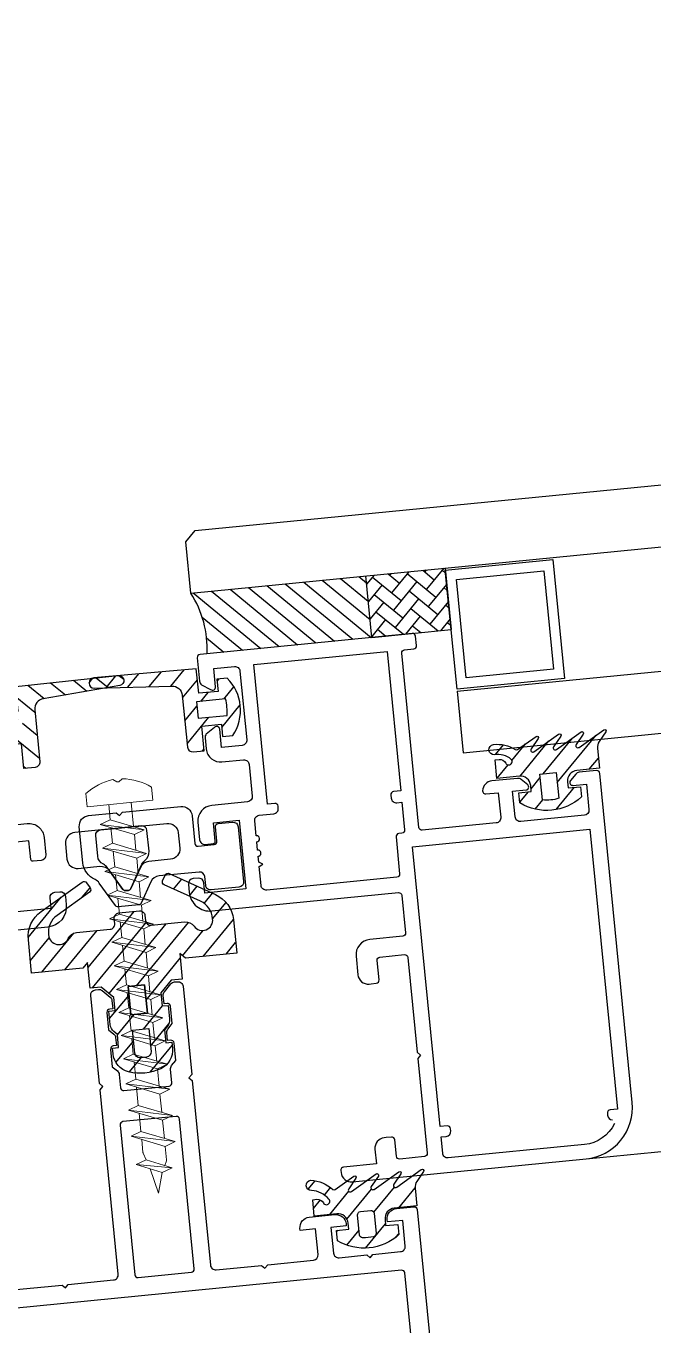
# Model space of a CAD drawing. Header units: millimetres. Extents: x 62878 to 70819, y -67946 to -61850.
# Drawn here: x 65221.09 to 65227.18, y -61883.76 to -61871.15 of the extents above; entities that cross this region are included whole.
import ezdxf

# ---------------------------------------------------------------- set-up
doc = ezdxf.new("R2010")
doc.units = ezdxf.units.MM
doc.layers.add('DOGRAMA', color=171, linetype='Continuous', lineweight=0)
pattern_1 = [(230.6231131783434, (65332.61672876962, -61880.00910906187), (0.1227120929007545, -0.1007139749782352), [])]

# ---------------------------------------------------------------- blocks, each defined once
blk = doc.blocks.new('a2we')
at = {"lineweight": 5, "ltscale": 0.5}
for p, q in [((-196.0144480926461, -415.2868589025547), (-196.5925912144022, -417.2488821181558)), ((-196.0144480926461, -415.2868589025547), (-195.4639709594615, -417.7110762494052)), ((-197.5747968978259, -417.6063757508618), (-196.5747276986959, -417.2423803302317)), ((-196.5747276986959, -417.2423803302317), (-194.1582851917165, -418.2620245979042)), ((-194.1582851917165, -418.2620245979042), (-197.5747968978259, -417.6063757508618)), ((-195.1583543907882, -418.6260200186506), (-197.5747968978259, -417.6063757508618)), ((-197.1143788935161, -419.7428166739272), (-197.1143788935161, -418.4283854465556)), ((-196.8896500078097, -417.895480952812), (-197.0961171580722, -418.3448917148726)), ((-194.1582851917165, -418.2620245979042), (-195.1583543907882, -418.6260200186506)), ((-198.1144480926461, -420.1068120946153), (-197.1143788935161, -419.7428166739268)), ((-197.1143788935161, -419.7428166739268), (-193.9153324771005, -421.0399975355008)), ((-197.1143788935161, -419.7428166739268), (-193.9153324771005, -421.0399975355008)), ((-195.1583543907882, -418.6260200186506), (-194.9264251741961, -419.2953524503964)), ((-194.9154016761394, -420.634479622855), (-194.9154016761394, -419.3608343693425)), ((-194.9154016761721, -421.4039929561312), (-198.1144480926461, -420.1068120946153)), ((-193.9153324771005, -421.0399975355008), (-198.1144480926461, -420.1068120946153)), ((-197.1143788935161, -422.2969096404012), (-197.1143788935162, -420.512330007273)), ((-193.9153324771005, -421.0399975355008), (-194.9154016761721, -421.4039929561312)), ((-198.1144480926461, -422.6609050610894), (-197.1143788935161, -422.2969096404012)), ((-197.1143788935161, -422.2969096404012), (-193.9153324771005, -423.594090501975)), ((-197.1143788935161, -422.2969096404012), (-193.9153324771005, -423.594090501975)), ((-194.9154016761721, -423.1885725893157), (-194.9154016761721, -421.4039929561312)), ((-194.9154016761721, -423.9580859226053), (-198.1144480926461, -422.6609050610894)), ((-193.9153324771005, -423.594090501975), (-198.1144480926461, -422.6609050610894)), ((-197.1143788935161, -424.8510026068752), (-197.1143788935162, -423.0664229737469)), ((-193.9153324771005, -423.594090501975), (-194.9154016761721, -423.9580859226053)), ((-198.1144480926461, -425.2149980275636), (-197.1143788935161, -424.8510026068752)), ((-197.1143788935161, -424.8510026068752), (-193.9153324771005, -426.1481834684492)), ((-197.1143788935161, -424.8510026068752), (-193.9153324771005, -426.1481834684492)), ((-194.9154016761721, -425.7426655557898), (-194.9154016761721, -423.9580859226053)), ((-194.9154016761721, -426.5121788890793), (-198.1144480926461, -425.2149980275636)), ((-193.9153324771005, -426.1481834684492), (-198.1144480926461, -425.2149980275636)), ((-197.1143788935161, -427.3050955733496), (-197.1143788935162, -425.6205159402211)), ((-198.1144480926461, -427.669090994038), (-197.1143788935161, -427.3050955733496)), ((-197.1143788935161, -427.3050955733496), (-193.9153324771005, -428.6022764349236)), ((-197.1143788935161, -427.3050955733496), (-193.9153324771005, -428.6022764349236)), ((-193.9153324771005, -426.1481834684492), (-194.9154016761721, -426.5121788890793)), ((-194.9154016761721, -428.1967585222638), (-194.9154016761721, -426.5121788890793)), ((-194.9154016761721, -428.9662718555534), (-198.1144480926461, -427.669090994038)), ((-193.9153324771005, -428.6022764349236), (-198.1144480926461, -427.669090994038)), ((-197.1143788935161, -429.5591885398237), (-197.1143788935161, -428.0237477951896)), ((-193.9153324771005, -428.6022764349236), (-194.9154016761721, -428.9662718555534)), ((-198.1144480926461, -429.9231839605702), (-197.1143788935161, -429.5591885398237)), ((-194.9154016761721, -431.2203648220857), (-198.1144480926461, -429.9231839605702)), ((-193.9153324771005, -430.8563694013976), (-198.1144480926461, -429.9231839605702)), ((-197.1143788935161, -429.5591885398237), (-193.9153324771005, -430.8563694013976)), ((-197.1143788935161, -429.5591885398237), (-193.9153324771005, -430.8563694013976)), ((-194.9154016761721, -430.450851488738), (-194.9154016761721, -428.9662718555534)), ((-197.1143788935161, -431.8132815063559), (-197.1143788935161, -430.2778407616635)), ((-193.9153324771005, -430.8563694013976), (-194.9154016761721, -431.2203648220857)), ((-198.1144480926461, -432.177276926986), (-197.1143788935161, -431.8132815063559)), ((-194.9154016761721, -433.4744577885599), (-198.1144480926461, -432.177276926986)), ((-193.9153324771005, -433.1104623678716), (-198.1144480926461, -432.177276926986)), ((-197.1143788935161, -431.8132815063559), (-193.9153324771005, -433.1104623678716)), ((-197.1143788935161, -431.8132815063559), (-193.9153324771005, -433.1104623678716)), ((-194.9154016761721, -432.7049444552304), (-194.9154016761721, -431.2203648220857)), ((-197.1143788935161, -434.0673744728301), (-197.1143788935161, -432.5319337281958)), ((-193.9153324771005, -433.1104623678716), (-194.9154016761721, -433.4744577885599)), ((-194.9154016761721, -434.9590374217446), (-194.9154016761721, -433.4744577885599)), ((-198.1144480926461, -434.4313698935184), (-197.1143788935161, -434.0673744728301)), ((-194.9154016761721, -435.7285507550341), (-198.1144480926461, -434.4313698935184)), ((-193.9153324771005, -435.364555334404), (-198.1144480926461, -434.4313698935184)), ((-197.1143788935161, -434.0673744728301), (-193.9153324771005, -435.364555334404)), ((-197.1143788935161, -434.0673744728301), (-193.9153324771005, -435.364555334404)), ((-197.1143788935161, -436.3642339800811), (-197.1143788935161, -434.7860266946118)), ((-193.9153324771005, -435.364555334404), (-194.9154016761721, -435.7285507550341)), ((-194.9154016761721, -437.2558969289955), (-194.9154016761721, -435.7285507550341)), ((-198.1144480926461, -436.7282294008277), (-197.1143788935161, -436.3642339800811)), ((-194.9154016761721, -438.0254102623434), (-198.1144480926461, -436.7282294008277)), ((-193.9153324771005, -437.6614148416551), (-198.1144480926461, -436.7282294008277)), ((-197.1143788935161, -436.3642339800811), (-193.9153324771005, -437.6614148416551)), ((-197.1143788935161, -436.3642339800811), (-193.9153324771005, -437.6614148416551)), ((-197.1143788935161, -438.6610934873901), (-197.1143788935161, -437.1337473134849)), ((-198.1144480926461, -439.0250889080787), (-197.1143788935161, -438.6610934873901)), ((-197.1143788935161, -438.6610934873901), (-193.9153324771005, -439.9582743489061)), ((-197.1143788935161, -438.6610934873901), (-193.9153324771005, -439.9582743489061)), ((-193.9153324771005, -437.6614148416551), (-194.9154016761721, -438.0254102623434)), ((-194.9154016761721, -439.5527564362646), (-194.9154016761721, -438.0254102623434)), ((-194.9154016761721, -440.3222697695944), (-198.1144480926461, -439.0250889080787)), ((-193.9153324771005, -439.9582743489061), (-198.1144480926461, -439.0250889080787)), ((-197.1143788935161, -440.9579529946993), (-197.1143788935161, -439.430606820736)), ((-193.9153324771005, -439.9582743489061), (-194.9154016761721, -440.3222697695944)), ((-198.1144480926461, -441.3219484153295), (-197.1143788935161, -440.9579529946993)), ((-197.1143788935161, -440.9579529946993), (-193.9153324771005, -442.2551338562151)), ((-194.9154016761721, -441.849615943574), (-194.9154016761721, -440.3222697695944)), ((-194.9154016761721, -442.6191292769035), (-198.1144480926461, -441.3219484153295)), ((-193.9153324771005, -442.2551338562151), (-198.1144480926461, -441.3219484153295)), ((-197.1143788935161, -443.2537258831643), (-197.1143788935161, -441.7274663280053)), ((-193.9153324771005, -442.2551338562151), (-194.9154016761721, -442.6191292769035)), ((-198.1144480926461, -443.6177213039109), (-197.1143788935161, -443.2537258831643)), ((-194.9154016761721, -444.9149021654266), (-198.1144480926461, -443.6177213039109)), ((-193.9153324771005, -444.5509067447383), (-198.1144480926461, -443.6177213039109)), ((-197.1143788935161, -443.2537258831643), (-193.9153324771005, -444.5509067447383)), ((-194.9154016761721, -444.1453888320787), (-194.9154016761721, -442.6191292769035)), ((-197.1143788935161, -445.5538642814245), (-197.1143788935161, -444.0232392165685)), ((-193.9153324771005, -444.5509067447383), (-194.9154016761721, -444.9149021654266)), ((-194.9154016761721, -446.4455272302989), (-194.9154016761721, -444.9149021654266)), ((-198.1144480926461, -445.9178597020545), (-197.1143788935161, -445.5538642814245)), ((-193.9153324771005, -446.8510451429402), (-198.1144480926461, -445.9178597020545)), ((-194.9154016761721, -447.2150405636282), (-198.1144480926461, -445.9178597020545)), ((-197.1143788935161, -445.5538642814245), (-193.9153324771005, -446.8510451429402)), ((-197.1143788935161, -445.5538642814245), (-193.9153324771005, -446.8510451429402)), ((-197.1143788935161, -447.8540026795677), (-197.1143788935161, -446.3233776147298)), ((-193.9153324771005, -446.8510451429402), (-194.9154016761721, -447.2150405636282)), ((-194.9154016761721, -448.7456656284821), (-194.9154016761721, -447.2150405636282)), ((-197.1143788935161, -447.8540026795677), (-198.1144480926461, -448.2179981003141)), ((-194.9154016761721, -449.5151789618299), (-198.1144480926461, -448.2179981003141)), ((-198.1144480926461, -448.2179981003141), (-193.9153324771005, -449.1511835411412)), ((-193.9153324771005, -449.1511835411412), (-197.1143788935161, -447.8540026795677)), ((-197.1143788935161, -450.1541410778275), (-197.1143788935161, -448.6235160129718)), ((-193.9153324770423, -449.1511835411412), (-194.9154016761721, -449.5151789618299)), ((-194.9154016761723, -451.0458040266858), (-194.9154016761721, -449.5151789618299)), ((-198.1144480926461, -450.5181364984577), (-197.1143788935161, -450.1541410778275)), ((-194.9154016761721, -451.8153173600317), (-198.1144480926461, -450.5181364984577)), ((-193.9153324770423, -451.4513219393434), (-198.1144480926461, -450.5181364984577)), ((-197.1143788935161, -450.1541410778275), (-193.9153324770423, -451.4513219393434)), ((-197.1143788935161, -453.2868589025547), (-197.1143788935162, -450.9236544111328)), ((-193.9153324770423, -451.4513219393434), (-194.9154016761721, -451.8153173600317)), ((-194.9154016761721, -453.2868589025547), (-194.9154016761721, -451.8153173600317)), ((-192.7980524524961, -453.2868589025547), (-199.230843732796, -453.2868589025547)), ((-199.230843732796, -454.5827171301502), (-199.230843732796, -453.2868589025547)), ((-192.7980524524961, -454.5827171301502), (-192.7980524524961, -453.2868589025547))]:
    blk.add_line(p, q, dxfattribs=at)
blk.add_lwpolyline([(-196.4690204826777, -455.6637351848848), (-196.1125089353335, -455.3998333582319), (-195.9163872499585, -455.3998333582319), (-195.5598757026143, -455.6637351848848)], dxfattribs=at)
for centre, radius, start, end in [((-196.9143788935627, -418.4283854465556), 0.2, 155.3251238657465, 180), ((-195.115401676151, -419.3608343693425), 0.2, 0, 19.11162363728389), ((-195.6603624057317, -449.5292358589606), 6.187568978619671, 234.757305859688, 262.4904896380407), ((-196.3685337795604, -449.5292358589606), 6.187568978619673, 277.5095103619591, 305.2426941403116)]:
    blk.add_arc(centre, radius, start, end, dxfattribs=at)

msp = doc.modelspace()

# ---------------------------------------------------------------- hatches: boundary and pattern name
at = {"layer": 'DOGRAMA', "lineweight": -2}
h = msp.add_hatch(dxfattribs=at)
h.set_pattern_fill('ANSI31', color=256, scale=0.03999999999999999, angle=681.3887168783436, style=0)
h.set_pattern_definition([(320.6231131783435, (65093.539312504, -61903.54822983476), (-0.0805711799825881, -0.09816967432060365), [])])
h.paths.add_polyline_path([(65224.17136159784, -61877.08203220191, 0.4142135623420975), (65224.1466884992, -61877.11209444074), (65222.85045618916, -61877.23971907955, 0.1532309010706403), (65222.69214677322, -61876.65240474396), (65224.11526554738, -61876.51228709827)])
h.paths.add_polyline_path([(65224.44924769808, -61877.08230502091), (65224.20142383668, -61877.10670530052, 0.4142135623575963), (65224.17136159784, -61877.08203220191), (65224.11526554738, -61876.51228709827), (65224.39045707753, -61876.48519224857)])
h = msp.add_hatch(dxfattribs=at)
h.set_pattern_fill('AR-HBONE', color=256, scale=0.03, angle=681.3887168783436, style=0)
h.set_pattern_definition([(230.6231131783434, (65232.83549683426, -61912.24869176149), (0.01662849858710128, -0.1688889961919922), [0.3599999999999997, -0.1199999999999999]), (320.6231131783435, (65232.75936658544, -61912.34145050889), (0.01662849858710128, -0.1688889961919922), [0.3599999999999998, -0.1199999999999999])])
h.paths.add_polyline_path([(65224.97020653108, -61877.03101237655), (65225.21900351961, -61877.00651628469), (65225.16021289902, -61876.40940351233), (65224.39045707753, -61876.48519224857), (65224.44924769808, -61877.08230502091)])
h = msp.add_hatch(dxfattribs=at)
h.set_pattern_fill('ANSI31', color=256, scale=0.05, angle=681.3887168783436, style=0)
h.set_pattern_definition([(320.6231131783435, (65113.74162796935, -61901.55914717251), (-0.1007139749782352, -0.1227120929007546), [])])
edge = h.paths.add_edge_path(flags=16)
edge.add_arc((65221.4382113471, -61877.91635299065), 0.6682513992672333, 178.7474339779638, 192.4987924082099, ccw=False)
edge.add_line((65220.77011962712, -61877.90174524234), (65221.05394136158, -61877.87380067866))
edge.add_line((65221.05394136158, -61877.87380067866), (65221.06961886043, -61878.03303075131))
edge.add_line((65221.06961886043, -61878.03303075131), (65220.78579712597, -61878.06097531498))
edge = h.paths.add_edge_path()
edge.add_line((65221.18058889436, -61878.34365214714), (65221.07111821942, -61878.35443042759))
edge.add_line((65221.07111821942, -61878.35443042759), (65221.04760197119, -61878.11558531864))
edge.add_line((65221.04760197119, -61878.11558531864), (65220.85851625994, -61878.13420234849))
edge.add_line((65220.85851625994, -61878.13420234849), (65220.87027438404, -61878.25362490294))
edge.add_line((65220.87027438404, -61878.25362490294), (65220.77075558868, -61878.26342333971))
edge.add_arc((65221.08367424602, -61877.95126005889), 0.4419999999993293, 146.3154650607929, 224.9307612927699, ccw=False)
edge.add_line((65220.71588434284, -61877.70611808549), (65220.81540313818, -61877.69631964873))
edge.add_line((65220.81540313818, -61877.69631964873), (65220.82716126231, -61877.81574220322))
edge.add_line((65220.82716126231, -61877.81574220322), (65221.01624697357, -61877.79712517337))
edge.add_line((65221.01624697357, -61877.79712517337), (65220.99273072533, -61877.55828006442))
edge.add_line((65220.99273072533, -61877.55828006442), (65221.98648588721, -61877.4513857296))
edge.add_arc((65221.9913851056, -61877.50114512729), 0.05000000000068159, -77.66705000868302, 95.62311318688171, ccw=False)
edge.add_line((65222.0020647174, -61877.5499912724), (65221.25939825816, -61877.67686377124))
edge.add_arc((65221.27538266022, -61877.77557799963), 0.09999999998127002, 99.19784274028318, 185.6231131752523)
edge.add_line((65221.17586386484, -61877.78537643638), (65221.22544907364, -61878.28899353107))
edge.add_arc((65221.17568967596, -61878.29389274946), 0.04999999998691263, -84.37688680318689, 5.623113196812994, ccw=False)
h = msp.add_hatch(dxfattribs=at)
h.set_pattern_fill('ANSI31', color=256, scale=0.05, angle=681.3887168783436, style=0)
h.set_pattern_definition(pattern_1)
edge = h.paths.add_edge_path(flags=16)
edge.add_arc((65222.37716839659, -61877.82390501417), 0.6682513993011521, 358.7474339593076, 372.4987923896712)
edge.add_line((65223.0295826178, -61877.67928269005), (65222.74576088333, -61877.70722725378))
edge.add_line((65222.74576088333, -61877.70722725378), (65222.76143838216, -61877.86645732635))
edge.add_line((65222.76143838216, -61877.86645732635), (65223.0452601166, -61877.8385127627))
edge = h.paths.add_edge_path()
edge.add_line((65222.71317834344, -61878.19275622103), (65222.82264901838, -61878.18197794061))
edge.add_line((65222.82264901838, -61878.18197794061), (65222.79913277017, -61877.94313283164))
edge.add_line((65222.79913277017, -61877.94313283164), (65222.98821848141, -61877.9245158018))
edge.add_line((65222.98821848141, -61877.9245158018), (65222.99997660552, -61878.04393835628))
edge.add_line((65222.99997660552, -61878.04393835628), (65223.09949540094, -61878.03413991953))
edge.add_arc((65222.73170549775, -61877.78899794615), 0.4420000000036789, 326.3154650634087, 404.9307612954376)
edge.add_line((65223.04462415507, -61877.47683466531), (65222.94510535966, -61877.48663310209))
edge.add_line((65222.94510535966, -61877.48663310209), (65222.95686348379, -61877.60605565655))
edge.add_line((65222.95686348379, -61877.60605565655), (65222.76777777255, -61877.62467268642))
edge.add_line((65222.76777777255, -61877.62467268642), (65222.74426152431, -61877.38582757745))
edge.add_line((65222.74426152431, -61877.38582757745), (65221.74874117735, -61877.4747936346))
edge.add_arc((65221.75364039573, -61877.52455303227), 0.04999999997824582, 95.62311318103497, 268.9132763594202)
edge.add_line((65221.75269210731, -61877.57454403893), (65222.50584138084, -61877.55414128384))
edge.add_arc((65222.50941572312, -61877.6540773838), 0.09999999999301305, 5.623113166546318, 92.04838359929528, ccw=False)
edge.add_line((65222.60893451851, -61877.64427894706), (65222.6585197274, -61878.14789604176))
edge.add_arc((65222.70827912506, -61878.14299682338), 0.04999999995652299, 185.6231131834859, 275.6231131834859)
h = msp.add_hatch(dxfattribs=at)
h.set_pattern_fill('ANSI31', color=256, scale=0.05, angle=681.3887168783436, style=0)
h.set_pattern_definition(pattern_1)
edge = h.paths.add_edge_path(flags=16)
edge.add_arc((65226.14645293531, -61878.26168064899), 0.3999999999479695, 264.08615415050883, 287.16007221614444, ccw=False)
edge.add_line((65226.10523977158, -61878.65955182801), (65226.0805557105, -61878.40884571188))
edge.add_line((65226.0805557105, -61878.40884571188), (65226.23978578315, -61878.39316821306))
edge.add_line((65226.23978578315, -61878.39316821306), (65226.26446984419, -61878.64387432918))
edge = h.paths.add_edge_path()
edge.add_arc((65226.14645293535, -61878.26168064891), 0.5000000000162317, 238.7532155298888, 312.49301082156046, ccw=False)
edge.add_line((65225.88709029617, -61878.68915114077), (65225.87729185942, -61878.58963234539))
edge.add_line((65225.87729185942, -61878.58963234539), (65225.99671441389, -61878.57787422127))
edge.add_line((65225.99671441389, -61878.57787422127), (65225.99083535186, -61878.51816294403))
edge.add_arc((65225.89131655648, -61878.52796138079), 0.09999999998545543, 5.623113179401054, 95.62311317940106)
edge.add_line((65225.88151811972, -61878.42844258541), (65225.66257676982, -61878.44999914629))
edge.add_line((65225.66257676982, -61878.44999914629), (65225.64493958368, -61878.27086531457))
edge.add_line((65225.64493958368, -61878.27086531457), (65225.68422900145, -61878.26699695105))
edge.add_arc((65225.69059798533, -61878.33168416808), 0.06500000002451833, 27.213777655002275, 95.62311316936359, ccw=False)
edge.add_arc((65225.77747382435, -61878.28700963985), 0.03268943071842021, 207.2137776872033, 401.053392316352)
edge.add_arc((65225.67326434415, -61878.41752461745), 0.1992591642863983, 49.70689164576873, 99.97279880524155)
edge.add_arc((65225.63517223616, -61878.17137682976), 0.05002797726788286, 96.59527179717378, 274.1085080929826, ccw=False)
edge.add_arc((65225.66638745411, -61878.44290552535), 0.3233450412514117, 57.23745028633061, 96.56376044088307, ccw=False)
edge.add_arc((65225.85219160147, -61878.15417964119), 0.02000000001238863, 237.2374503682437, 305.6231132467998)
edge.add_line((65225.86384062007, -61878.17043695851), (65226.04270226803, -61878.04227542866))
edge.add_arc((65226.05143903194, -61878.05446841664), 0.01499999998306746, -34.37688689641061, 125.62311312499381, ccw=False)
edge.add_line((65226.063819152, -61878.06293792823), (65225.99429935676, -61878.16455694196))
edge.add_arc((65226.01080618355, -61878.17584962407), 0.01999999999647523, 145.6231131947311, 305.6231131911666)
edge.add_line((65226.02245520212, -61878.19210694138), (65226.26164361789, -61878.0207188678))
edge.add_arc((65226.27038038182, -61878.03291185579), 0.01500000000593339, -34.37688681070313, 125.62311319917131, ccw=False)
edge.add_line((65226.28276050192, -61878.04138136738), (65226.21324070665, -61878.14300038111))
edge.add_arc((65226.22974753342, -61878.15429306322), 0.01999999998446494, 145.6231131711926, 305.6231131572798)
edge.add_line((65226.24139655197, -61878.17055038053), (65226.48058496774, -61877.99916230694))
edge.add_arc((65226.48932173166, -61878.01135529492), 0.01499999999154324, -34.376886834842196, 125.6231131701764, ccw=False)
edge.add_line((65226.50170185174, -61878.0198248065), (65226.43218205652, -61878.12144382022))
edge.add_arc((65226.44868888331, -61878.13273650232), 0.01999999999647523, 145.6231131947311, 305.6231131911666)
edge.add_line((65226.46033790187, -61878.14899381963), (65226.69952631763, -61877.97760574605))
edge.add_arc((65226.70826308156, -61877.98979873404), 0.01500000000001902, -34.37688678776499, 125.62311321535881, ccw=False)
edge.add_line((65226.72064320166, -61877.99826824562), (65226.65577932003, -61878.0930815812))
edge.add_arc((65226.73831345396, -61878.14954499173), 0.09999999995804111, 145.6231132003455, 185.62311319763)
edge.add_line((65226.6387946586, -61878.15934342852), (65226.65776472381, -61878.35201477872))
edge.add_line((65226.65776472381, -61878.35201477872), (65226.43882337393, -61878.37357133956))
edge.add_arc((65226.44862181068, -61878.47309013498), 0.1000000000202343, 95.62311316906114, 185.6231131649124)
edge.add_line((65226.34910301526, -61878.48288857171), (65226.3549820773, -61878.54259984895))
edge.add_line((65226.3549820773, -61878.54259984895), (65226.47440463184, -61878.53084172483))
edge.add_line((65226.47440463184, -61878.53084172483), (65226.48420306857, -61878.63036052024))
h = msp.add_hatch(dxfattribs=at)
h.set_pattern_fill('ANSI31', color=256, scale=0.05, angle=681.3887168783436, style=0)
h.set_pattern_definition(pattern_1)
edge = h.paths.add_edge_path(flags=16)
edge.add_arc((65222.25648462702, -61881.10652626166), 0.05000000002097856, -84.3768868321643, 5.623113167835697, ccw=False)
edge.add_line((65222.26138384539, -61881.15628565938), (65222.20167256815, -61881.16216472142))
edge.add_arc((65222.19677334978, -61881.11240532374), 0.04999999998477384, 185.623113163623, 275.6231131719205, ccw=False)
edge.add_line((65222.1470139521, -61881.1173045421), (65222.12496746938, -61880.89338725244))
edge.add_line((65222.12496746938, -61880.89338725244), (65222.28419754202, -61880.87770975365))
edge.add_line((65222.28419754202, -61880.87770975365), (65222.30624402474, -61881.10162704329))
h.paths.add_polyline_path([(65222.26949988683, -61880.72843156054), (65222.11026981426, -61880.74410905935), (65222.08332411317, -61880.47043237202), (65222.24255418577, -61880.45475487319)], flags=16)
edge = h.paths.add_edge_path()
edge.add_arc((65222.13572012165, -61881.10465472823), 0.2000000000228163, 185.6231131821202, 256.1893320644423, ccw=False)
edge.add_line((65221.93668253083, -61881.12425160177), (65221.93116557605, -61881.06821810252))
edge.add_line((65221.93116557605, -61881.06821810252), (65221.99087685326, -61881.06233904047))
edge.add_line((65221.99087685326, -61881.06233904047), (65221.97830700005, -61880.93467207902))
edge.add_line((65221.97830700005, -61880.93467207902), (65221.94473493673, -61880.90711834848))
edge.add_arc((65222.00817681074, -61880.82981939235), 0.09999999998243149, 185.6231131669548, 230.6231131654577, ccw=False)
edge.add_line((65221.90865801536, -61880.83961782909), (65221.89589120368, -61880.70995043906))
edge.add_line((65221.89589120368, -61880.70995043906), (65221.95560248096, -61880.70407137704))
edge.add_line((65221.95560248096, -61880.70407137704), (65221.94303262771, -61880.57640441561))
edge.add_line((65221.94303262771, -61880.57640441561), (65221.82090808519, -61880.4761726631))
edge.add_line((65221.82090808519, -61880.4761726631), (65221.71314488284, -61880.48678282896))
edge.add_line((65221.71314488284, -61880.48678282896), (65221.68864879096, -61880.23798584046))
edge.add_line((65221.68864879096, -61880.23798584046), (65221.64378861161, -61880.29264445654))
edge.add_line((65221.64378861161, -61880.29264445654), (65221.14619463463, -61880.34163664033))
edge.add_line((65221.14619463463, -61880.34163664033), (65221.11417409144, -61880.01641681601))
edge.add_arc((65221.41273047763, -61879.98702150578), 0.2999999999948214, 125.62311316835289, 185.6231131689037, ccw=False)
edge.add_line((65221.23799519912, -61879.743161746), (65221.63734166024, -61879.45701402242))
edge.add_arc((65221.65481518809, -61879.48139999838), 0.02999999998140999, 35.623113189565686, 125.62311318956569, ccw=False)
edge.add_line((65221.67920116404, -61879.46392647053), (65221.71414821979, -61879.51269842251))
edge.add_arc((65221.6897622438, -61879.53017195034), 0.02999999999659172, -54.37688685410501, 35.62311313459941, ccw=False)
edge.add_line((65221.70723577165, -61879.55455792633), (65221.39236480928, -61879.78017557382))
edge.add_arc((65221.508854995, -61879.94274874696), 0.1999999999843264, 125.6231131887118, 187.5427105332905)
edge.add_arc((65221.41045674252, -61879.96392808891), 0.09999999999952744, 182.9082655822559, 335.6231131783962)
edge.add_arc((65221.59262678921, -61880.04647549398), 0.09999999998617862, 95.62311318729007, 155.6231131880671, ccw=False)
edge.add_line((65221.58282835244, -61879.94695669859), (65221.90805071949, -61879.91493590509))
edge.add_arc((65221.9031515011, -61879.8651765074), 0.04999999999344065, 275.6231131876986, 365.6231131868817)
edge.add_line((65221.9529108988, -61879.86027728902), (65221.94801313697, -61879.81053268502))
edge.add_arc((65221.99777253468, -61879.80563346664), 0.05000000001445055, 95.62311317695008, 185.6231131769502, ccw=False)
edge.add_line((65221.9928733163, -61879.75587406893), (65222.19191090708, -61879.73627719541))
edge.add_arc((65222.19681012545, -61879.78603659311), 0.05000000000649667, 5.623113169469718, 95.62311316946972, ccw=False)
edge.add_line((65222.24656952316, -61879.78113737474), (65222.251467285, -61879.83088197875))
edge.add_arc((65222.30122668267, -61879.82598276038), 0.04999999997029195, 185.6231131735544, 275.6231131727374)
edge.add_line((65222.30612590104, -61879.87574215805), (65222.63134826814, -61879.84372136454))
edge.add_arc((65222.64114670487, -61879.94324015994), 0.1000000000043265, 35.62311316253607, 95.62311316158059, ccw=False)
edge.add_arc((65222.80371987805, -61879.82674997426), 0.09999999999891578, 215.6231131833753, 368.337960780209)
edge.add_arc((65222.70308053977, -61879.82516750588), 0.1999999999980701, 3.703515842108263, 65.62311318495232)
edge.add_line((65222.78562794484, -61879.64299745917), (65222.43280184943, -61879.48312003061))
edge.add_arc((65222.4451839602, -61879.45579452358), 0.03000000002415436, 155.6231131992811, 245.6231131866238, ccw=False)
edge.add_line((65222.41785845318, -61879.44341241282), (65222.44262267472, -61879.38876139883))
edge.add_arc((65222.46994818171, -61879.40114350958), 0.02999999997538134, 65.623113190183, 155.623113190183, ccw=False)
edge.add_line((65222.48233029246, -61879.3738180026), (65222.92981472086, -61879.57658832107))
edge.add_arc((65222.80599361323, -61879.8498433911), 0.2999999999891876, 5.623113178720303, 65.62311317851493, ccw=False)
edge.add_line((65223.10454999941, -61879.82044808082), (65223.13657054253, -61880.14566790515))
edge.add_line((65223.13657054253, -61880.14566790515), (65222.63897656558, -61880.19466008895))
edge.add_line((65222.63897656558, -61880.19466008895), (65222.58431794951, -61880.1497999096))
edge.add_line((65222.58431794951, -61880.1497999096), (65222.60881404138, -61880.3985968981))
edge.add_line((65222.60881404138, -61880.3985968981), (65222.50105083905, -61880.40920706395))
edge.add_line((65222.50105083905, -61880.40920706395), (65222.40081908651, -61880.53133160651))
edge.add_line((65222.40081908651, -61880.53133160651), (65222.41338893976, -61880.65899856795))
edge.add_line((65222.41338893976, -61880.65899856795), (65222.47310021699, -61880.65311950583))
edge.add_line((65222.47310021699, -61880.65311950583), (65222.48586702868, -61880.78278689586))
edge.add_arc((65222.38634823325, -61880.79258533256), 0.1000000000304386, -39.37688685503218, 5.623113143351588, ccw=False)
edge.add_line((65222.4636471894, -61880.85602720662), (65222.43609345887, -61880.88959926993))
edge.add_line((65222.43609345887, -61880.88959926993), (65222.44866331209, -61881.01726623137))
edge.add_line((65222.44866331209, -61881.01726623137), (65222.50837458933, -61881.01138716932))
edge.add_line((65222.50837458933, -61881.01138716932), (65222.51389154416, -61881.06742066855))
edge.add_arc((65222.31485395336, -61881.08701754208), 0.2000000000005875, -64.94310570212667, 5.623113180658493, ccw=False)
edge.add_arc((65222.20029233155, -61880.84197492371), 0.4705000000102188, 256.1893320637282, 295.05689429840857, ccw=False)
h = msp.add_hatch(dxfattribs=at)
h.set_pattern_fill('ANSI31', color=256, scale=0.05, angle=681.3887168783436, style=0)
h.set_pattern_definition(pattern_1)
edge = h.paths.add_edge_path()
edge.add_arc((65224.96803464036, -61882.41797943572), 0.09999999997289169, 145.6231131657584, 185.6231131632145)
edge.add_line((65224.86851584499, -61882.42777787245), (65224.88547478163, -61882.6000229951))
edge.add_line((65224.88547478163, -61882.6000229951), (65224.66653343172, -61882.62157955598))
edge.add_arc((65224.67633186849, -61882.72109835137), 0.0999999999934093, 95.62311318314136, 185.6231131831414)
edge.add_line((65224.5768130731, -61882.73089678814), (65224.58269213515, -61882.79060806535))
edge.add_line((65224.58269213515, -61882.79060806535), (65224.70211468964, -61882.77884994123))
edge.add_line((65224.70211468964, -61882.77884994123), (65224.71191312638, -61882.87836873665))
edge.add_arc((65224.37416299316, -61882.50968886538), 0.4999999999733117, 238.75321553401352, 312.4930108260662, ccw=False)
edge.add_line((65224.11480035404, -61882.93715935723), (65224.10500191729, -61882.83764056179))
edge.add_line((65224.10500191729, -61882.83764056179), (65224.22442447174, -61882.8258824377))
edge.add_line((65224.22442447174, -61882.8258824377), (65224.2185454097, -61882.76617116047))
edge.add_arc((65224.11902661432, -61882.77596959721), 0.09999999998260371, 5.62311316280603, 95.62311316280604)
edge.add_line((65224.10922817759, -61882.67645080182), (65223.89028682766, -61882.69800736271))
edge.add_line((65223.89028682766, -61882.69800736271), (65223.87466077013, -61882.53929975847))
edge.add_line((65223.87466077013, -61882.53929975847), (65223.91395018793, -61882.53543139498))
edge.add_arc((65223.92031917183, -61882.60011861199), 0.06500000000422136, 27.213777669504907, 95.6231131840143, ccw=False)
edge.add_arc((65224.00719501083, -61882.55544408375), 0.03268943071842021, 207.2137776872033, 401.053392316352)
edge.add_arc((65223.8473106739, -61882.69116929929), 0.2424115900438868, 40.42564655358612, 85.93241896101658)
edge.add_arc((65223.86092138824, -61882.39946891209), 0.05002797725336835, 96.5952717908101, 274.10850809417667, ccw=False)
edge.add_arc((65223.8277825406, -61882.72054271954), 0.3717812400377117, 49.12309226545091, 85.77461275510649, ccw=False)
edge.add_arc((65224.08191278797, -61882.42261408509), 0.02000000003776971, 237.2374502167379, 305.6231130940414)
edge.add_line((65224.09356180653, -61882.43887140245), (65224.27242345454, -61882.31070987259))
edge.add_arc((65224.28116021843, -61882.32290286056), 0.01499999996867731, -34.37688688916501, 125.62311309599889, ccw=False)
edge.add_line((65224.29354033849, -61882.33137237215), (65224.22402054325, -61882.4329913859))
edge.add_arc((65224.24052737004, -61882.44428406801), 0.02000000000058349, 145.6231131775277, 305.623113179026)
edge.add_line((65224.25217638861, -61882.46054138533), (65224.49136480431, -61882.28915331174))
edge.add_arc((65224.50010156825, -61882.3013462997), 0.01499999999242815, -34.37688672619669, 125.6231132703252, ccw=False)
edge.add_line((65224.51248168835, -61882.30981581127), (65224.44296189308, -61882.41143482503))
edge.add_arc((65224.45946871987, -61882.42272750712), 0.01999999998825873, 145.6231132291381, 305.6231132662783)
edge.add_line((65224.47111773846, -61882.43898482442), (65224.71030615422, -61882.26759675085))
edge.add_arc((65224.71904291814, -61882.27978973884), 0.01499999999154324, -34.376886819149775, 125.6231131701764, ccw=False)
edge.add_line((65224.73142303823, -61882.28825925042), (65224.66190324291, -61882.38987826415))
edge.add_arc((65224.67841006972, -61882.40117094626), 0.02000000001859894, 145.6231132128355, 305.623113205575)
edge.add_line((65224.69005908831, -61882.41742826359), (65224.92924750407, -61882.24604018997))
edge.add_arc((65224.93798426801, -61882.25823317797), 0.01500000001608566, -34.37688683364098, 125.62311320557501, ccw=False)
edge.add_line((65224.95036438811, -61882.26670268957), (65224.88550050645, -61882.36151602514))
edge = h.paths.add_edge_path(flags=16)
edge.add_line((65224.33046961935, -61882.88236954511), (65224.31120529932, -61882.68670956691))
edge.add_arc((65224.34106093796, -61882.68377003593), 0.03000000001728386, 95.62311307492922, 185.6231130887583, ccw=False)
edge.add_line((65224.33812140699, -61882.65391439729), (65224.43764020231, -61882.64411596053))
edge.add_arc((65224.44057973336, -61882.67397159916), 0.03000000001645929, 5.623113214582588, 95.62311321458259, ccw=False)
edge.add_line((65224.47043537199, -61882.67103206812), (65224.48969969202, -61882.86669204633))
edge.add_arc((65224.4598440534, -61882.86963157737), 0.03000000000126447, -76.61045262463432, 5.623113203476578, ccw=False)
edge.add_arc((65224.37416299323, -61882.50968886528), 0.400000000075843, 267.8566790046438, 283.389547340879, ccw=False)
edge.add_arc((65224.360325258, -61882.87943001408), 0.03000000003721593, 185.6231131842011, 267.85667902288685, ccw=False)

# ---------------------------------------------------------------- linework, layer by layer
for p, q in [((65222.73287494806, -61876.04549353484), (65272.47608292753, -61871.14786916462)), ((65222.69214677319, -61876.65240474396), (65272.53008707445, -61871.74545320433)), ((65225.27779414014, -61877.60362905705), (65272.63809536893, -61872.94062128378)), ((65225.3365847607, -61878.20074182944), (65272.69209951332, -61873.53820532371)), ((65222.64315458939, -61876.15481076698), (65222.73287494806, -61876.04549353484)), ((65222.69214677322, -61876.65240474396), (65222.64315458939, -61876.15481076698)), ((65224.44924769809, -61877.08230502096), (65224.39045707753, -61876.48519224857)), ((65224.44924769809, -61877.08230502096), (65224.39045707753, -61876.48519224857)), ((65225.16021289902, -61876.40940351233), (65225.21900351961, -61877.00651628469)), ((65224.44924769809, -61877.08230502096), (65225.21900351961, -61877.00651628469)), ((65225.27779414014, -61877.60362905705), (65225.3365847607, -61878.20074182944)), ((65226.52859196899, -61882.14291366936), (65273.05572743143, -61877.56193785834))]:
    msp.add_line(p, q, dxfattribs=at)
for points in [[(65225.16217258639, -61876.42930727139), (65226.20711993801, -61876.32642368543), (65226.32078180444, -61877.48084171202), (65225.27583445278, -61877.58372529801)], [(65225.27148981855, -61876.51902763004), (65226.11739957941, -61876.4357409176), (65226.21146457228, -61877.39112135339), (65225.36555481146, -61877.47440806586)], [(65222.26949988683, -61880.72843156054), (65222.11026981426, -61880.74410905935), (65222.08332411317, -61880.47043237202), (65222.24255418577, -61880.45475487319)], [(65222.11026981426, -61880.74410905935), (65222.26949988683, -61880.72843156054), (65222.24255418577, -61880.45475487319), (65222.08332411317, -61880.47043237202)]]:
    msp.add_lwpolyline(points, close=True, dxfattribs=at)
at = {"layer": 'DOGRAMA', "lineweight": -2, "ltscale": 0.5}
for points in [[(65226.40108001632, -61878.51796442475), (65226.53215622171, -61878.5050589037), (65226.55665231359, -61878.75385589218, -0.4142135623730951), (65226.5117921343, -61878.80851450826), (65225.89477560281, -61878.86926481615, -0.4142135623730951), (65225.84011698674, -61878.82440463685), (65225.81562089483, -61878.57560764838), (65225.94670705214, -61878.56270114747, 0.6680969080520438), (65225.96188012594, -61878.51269378571), (65225.89949278162, -61878.46149037701, 0.1989616347782854), (65225.86286746452, -61878.45037560073), (65225.61406052419, -61878.47487267248, 0.3728392455561729), (65225.52396314369, -61878.5698722409, 0.4568501953068724), (65225.55687202681, -61878.60108358394), (65225.67629458126, -61878.58932545983), (65225.69981082949, -61878.82817056878, -0.4142135623730951), (65225.65495065021, -61878.88282918488), (65224.93841532333, -61878.95337792953, -0.4142135623730951), (65224.9056201537, -61878.92646182196), (65224.73904672877, -61877.23464230022, -0.4142135623730951), (65224.76596283638, -61877.20184713056), (65224.85552975223, -61877.19302853747, 0.4142135623730951), (65224.88244585982, -61877.16023336783), (65224.87362726677, -61877.07066645198, 0.4142135623730951), (65224.84083209714, -61877.04375034437), (65222.78079303236, -61877.24657798531, 0.4142135623730951), (65222.75387692481, -61877.27937315498), (65222.77634376045, -61877.50755980094, 0.1989616347783402), (65222.79438799124, -61877.54131417601), (65222.88342797933, -61877.58694924712, 0.6680475602943508), (65222.93231232615, -61877.56081357929), (65222.91491324199, -61877.38409805427), (65223.1139508328, -61877.36450118081, -0.4142135623730951), (65223.16860944883, -61877.40936136011), (65223.23425897514, -61878.07613728924, -0.4142135623730951), (65223.18939879584, -61878.13079590532), (65222.99036120507, -61878.15039277884), (65222.9729621209, -61877.97367725386, 0.6680475602943992), (65222.91991931752, -61877.95757714493), (65222.84149005656, -61878.01971097731, 0.1991096956271691), (65222.83037430041, -61878.0563263425), (65222.84108301199, -61878.16509043399, 0.4142135623730951), (65222.99412713698, -61878.29069893606), (65223.20311660731, -61878.27012221889, -0.4142135623730951), (65223.2577752234, -61878.31498239819), (65223.28815037738, -61878.62349066391, -0.4142135623730951), (65223.24329019806, -61878.67814928001), (65222.89497441418, -61878.71244380868, 0.4142135623730951), (65222.76039387616, -61878.87641965688), (65222.77705121871, -61879.04560160909, 0.4142135623730951), (65222.83170983475, -61879.09046178839), (65222.91132487111, -61879.08262303898, 0.4142135623730951), (65222.9292689428, -61879.06075959255), (65222.91163175661, -61878.88162576083), (65223.16042874516, -61878.85712966895), (65223.22607827144, -61879.52390559809), (65222.82800308984, -61879.56309934515), (65222.81820465306, -61879.46358054972, 0.4142135623730951), (65222.76354603697, -61879.41872037042), (65222.71378663928, -61879.42361958882, 0.4142135623730951), (65222.66892645998, -61879.47827820487), (65222.67676520938, -61879.55789324119, 0.4142135623730951), (65222.8953996737, -61879.73733395846), (65224.70664174994, -61879.55900240944, -0.4142135623730951), (65224.73943691955, -61879.58591851701), (65224.77520121374, -61879.94916212019, -0.4142135623730951), (65224.74828510613, -61879.98195728986), (65224.42982496089, -61880.0133122875, 0.4142135623730951), (65224.29524442291, -61880.17728813573), (65224.31288160908, -61880.35642196746, 0.4142135623730951), (65224.42219884122, -61880.44614232611), (65224.44210260035, -61880.44418263872), (65224.49186199801, -61880.43928342035, 0.4142135623730951), (65224.51877810561, -61880.40648825068), (65224.5001610758, -61880.21740253945, -0.4142135623730951), (65224.52707718334, -61880.18460736981), (65224.76592229232, -61880.1610911216, -0.4142135623730951), (65224.79871746197, -61880.18800722917), (65224.88935300196, -61881.10855608659), (65224.92214817164, -61881.13547219419), (65224.89523206402, -61881.16826736383), (65224.9858676041, -61882.08881622124, -0.4142135623730951), (65224.95895149649, -61882.12161139087), (65224.72010638753, -61882.14512763912, -0.4142135623730951), (65224.68731121782, -61882.11821153153), (65224.67163371907, -61881.95898145887, 0.4142135623730951), (65224.63883854943, -61881.9320653513), (65224.58907915171, -61881.93696456964), (65224.56917539265, -61881.93892425702, 0.4142135623730951), (65224.47945503401, -61882.04824148917), (65224.49366276731, -61882.19254374249), (65224.17520262204, -61882.22389874015, 0.4142135623730951), (65224.14828651442, -61882.25669390976), (65224.15024620182, -61882.27659766887, 0.4142135623730951), (65224.25956343395, -61882.3663180275), (65226.52859196899, -61882.14291366936, 0.4142135623730951), (65226.97719376212, -61881.59632750858), (65226.66266394215, -61878.40177417638, 0.4142135623730951), (65226.62986877254, -61878.3748580688), (65226.46139340381, -61878.39144584237, 0.1991096956269791), (65226.4276489806, -61878.40948909328), (65226.37644557195, -61878.47187643769, 0.6680969080520953)], [(65222.76310600464, -61879.10878311229), (65222.91736013749, -61879.09359553531, 0.4142135623730951), (65222.94427624507, -61879.06080036565), (65222.93055843362, -61878.92147405208, -0.4142135623730951), (65222.9574745412, -61878.88867888245), (65223.09680085476, -61878.87496107099, -0.4142135623730951), (65223.15145947084, -61878.91982125028), (65223.20388110753, -61879.45224680567, -0.4142135623730951), (65223.15902092816, -61879.50690542175), (65222.89032018062, -61879.53336120101, -0.4142135623730951), (65222.83566156457, -61879.48850102171), (65222.82733289331, -61879.40391004557, 0.4142135623730951), (65222.77267427719, -61879.35904986628), (65222.38485627071, -61879.39723371078, 0.2679491924311303), (65222.30356968413, -61879.45547880365), (65222.21071841295, -61879.66038797544, -0.2679491924310549), (65222.18633243697, -61879.67786150328), (65221.98681495251, -61879.69750562626, -0.2679491924311364), (65221.9594894455, -61879.68512351548), (65221.80228095347, -61879.46572405922, 0.1338222992157564), (65221.76148971986, -61879.43253542532, -0.2702358223096737), (65221.643442835, -61879.26926484534), (65221.60912946848, -61878.92075773269, -0.4142135623730951), (65221.69884982716, -61878.81144050053), (65221.96755057469, -61878.78498472132), (65222.0003457443, -61878.81190082888), (65222.02726185194, -61878.77910565924), (65222.59451898571, -61878.72325456972, -0.4142135623730951), (65222.70383621787, -61878.81297492834), (65222.730310835, -61879.08186700466, 0.4142135623731091)], [(65222.08544897686, -61879.53706900535), (65222.05830310236, -61879.53974173803, -0.2679491924311364), (65222.03097759536, -61879.52735962723), (65221.87933162577, -61879.31572320207, 0.1221599187188834), (65221.84269282221, -61879.28448882532, -0.2579611168298657), (65221.7878218097, -61879.20480779251), (65221.76820609833, -61879.00557887295, -0.4142135623730951), (65221.81306627762, -61878.95092025686), (65222.45993844771, -61878.88723041792, -0.4142135623730951), (65222.56925567988, -61878.97695077656), (65222.58397217292, -61879.12642029843, -0.4142135623730951), (65222.49425181427, -61879.23573753059), (65222.28397281061, -61879.25644121284, 0.2679491924311186), (65222.20268622402, -61879.31468630569), (65222.10983495281, -61879.51959547747, -0.2679491924310675)], [(65222.05844025649, -61879.53972823404), (65222.08558613105, -61879.53705550138, 0.2679491924311364), (65222.10997210701, -61879.51958197355), (65222.21743164279, -61879.28243449895, -0.1221599187188834), (65222.2472754058, -61879.24465437152, 0.2579611168298657), (65222.28555294088, -61879.15580210477), (65222.26593722948, -61878.95657318522, 0.4142135623730951), (65222.2112786134, -61878.91171300587), (65221.56440644335, -61878.97540284484, 0.4142135623730951), (65221.47468608469, -61879.08472007698), (65221.48940257768, -61879.23418959884, 0.4142135623730951), (65221.5987198099, -61879.32390995749), (65221.80899881356, -61879.30320627523, -0.2679491924311186), (65221.9000838369, -61879.34447997778), (65222.0311147495, -61879.52734612329, 0.2679491924310675)], [(65220.88979786178, -61891.20905402879), (65220.92409239044, -61891.55736981267), (65221.10732315786, -61893.41837128661, 0.4142135623730953), (65221.1401183275, -61893.44528739419), (65225.69807915665, -61892.99651899058, 0.4142135623730951), (65225.72499526425, -61892.96372382094), (65225.54176449684, -61891.10272234702), (65225.50746996819, -61890.75440656312), (65224.76866783645, -61883.25068939029, 0.4142135623730951), (65224.73587266681, -61883.22377328269), (65220.17791183764, -61883.6725416863, 0.4142135623722071), (65220.15099573016, -61883.70533685594)]]:
    msp.add_lwpolyline(points, format="xyb", close=True, dxfattribs=at)
at = {"layer": 'DOGRAMA', "linetype": 'ByBlock', "lineweight": -2}
msp.add_lwpolyline([(65223.34547123238, -61879.20567561699, 0.9999999999999998), (65223.33959217033, -61879.14596433975), (65223.33175342093, -61879.06634930345, 0.9999999999999998), (65223.32587435886, -61879.0066380262), (65223.31166662556, -61878.86233577286, -0.4142135623730951), (65223.35652680486, -61878.80767715679), (65223.49585311846, -61878.79395934533, 0.4142135623730951), (65223.54071329776, -61878.73930072924), (65223.53875361037, -61878.71939697019, 0.4142135623730951), (65223.50595844079, -61878.69248086258), (65223.43629528394, -61878.69933976831), (65223.30303654406, -61877.34588415093), (65224.59678088422, -61877.21850447307), (65224.73003962416, -61878.57196009044), (65224.66037646736, -61878.57881899619, 0.4142135623730951), (65224.6334603598, -61878.6116141658), (65224.63639989078, -61878.64146980441, 0.4142135623730951), (65224.69105850687, -61878.68632998377), (65224.74081790457, -61878.68143076535), (65224.76727368384, -61878.95013151293, -0.4142135623730951), (65224.74035757621, -61878.98292668258), (65224.71050193762, -61878.98586621362, 0.4142135623730951), (65224.68358583003, -61879.01866138326), (65224.71886020234, -61879.3769290467, -0.4142135623730951), (65224.69194409475, -61879.40972421634), (65223.42805539323, -61879.53416436318, -0.4142135623730951), (65223.37339677715, -61879.48930418387), (65223.35545975883, -61879.30712507702), (65223.39112712409, -61879.28156724734), (65223.35116020479, -61879.26345622962)], format="xyb", close=True, dxfattribs=at)
at = {"layer": 'DOGRAMA', "lineweight": -2}
for points in [[(65221.18058889436, -61878.34365214714), (65221.07111821942, -61878.35443042759), (65221.04760197119, -61878.11558531864), (65220.85851625994, -61878.13420234849), (65220.87027438404, -61878.25362490294), (65220.77075558868, -61878.26342333971, -0.3571428571427583), (65220.71588434284, -61877.70611808549), (65220.81540313818, -61877.69631964873), (65220.82716126231, -61877.81574220322), (65221.01624697357, -61877.79712517337), (65220.99273072533, -61877.55828006442), (65221.98648588721, -61877.4513857296, -0.9430953754055073), (65222.0020647174, -61877.5499912724), (65221.25939825816, -61877.67686377124, 0.3960555621610378), (65221.17586386484, -61877.78537643638), (65221.22544907364, -61878.28899353107, -0.4142135623731011)], [(65222.71317834344, -61878.19275622103), (65222.82264901838, -61878.18197794061), (65222.79913277017, -61877.94313283164), (65222.98821848141, -61877.9245158018), (65222.99997660552, -61878.04393835628), (65223.09949540094, -61878.03413991953, 0.3571428571427583), (65223.04462415507, -61877.47683466531), (65222.94510535966, -61877.48663310209), (65222.95686348379, -61877.60605565655), (65222.76777777255, -61877.62467268642), (65222.74426152431, -61877.38582757745), (65221.74874117735, -61877.4747936346, 0.9430953754055073), (65221.75269210731, -61877.57454403893), (65222.50584138084, -61877.55414128384, -0.3960555621610378), (65222.60893451851, -61877.64427894706), (65222.6585197274, -61878.14789604176, 0.4142135623731011)], [(65223.0452601166, -61877.8385127627, 0.0600737299861167), (65223.0295826178, -61877.67928269005), (65222.74576088333, -61877.70722725378), (65222.76143838216, -61877.86645732635)], [(65226.48420306857, -61878.63036052024, -0.3333333333332296), (65225.88709029617, -61878.68915114077), (65225.87729185942, -61878.58963234539), (65225.99671441389, -61878.57787422127), (65225.99083535186, -61878.51816294403, 0.4142135623730951), (65225.88151811972, -61878.42844258541), (65225.66257676982, -61878.44999914629), (65225.64493958368, -61878.27086531457), (65225.68422900145, -61878.26699695105, -0.3076847592325949), (65225.74840290339, -61878.30195890187, 1.128701775595035), (65225.80212485507, -61878.26554046276, 0.2229122392588673), (65225.63875651849, -61878.22127624288, -0.9785310008372164), (65225.62942626411, -61878.12167992529, -0.1732976222504512), (65225.841368428, -61878.17099805124, 0.3075716929246892), (65225.86384062007, -61878.17043695851), (65226.04270226803, -61878.04227542866, -0.8390996311771624), (65226.063819152, -61878.06293792823), (65225.99429935676, -61878.16455694196, 0.8390996311772869), (65226.02245520212, -61878.19210694138), (65226.26164361789, -61878.0207188678, -0.8390996311771624), (65226.28276050192, -61878.04138136738), (65226.21324070665, -61878.14300038111, 0.839099631177325), (65226.24139655197, -61878.17055038053), (65226.48058496774, -61877.99916230694, -0.8390996311769768), (65226.50170185174, -61878.0198248065), (65226.43218205652, -61878.12144382022, 0.8390996311770358), (65226.46033790187, -61878.14899381963), (65226.69952631763, -61877.97760574605, -0.8390996311781366), (65226.72064320166, -61877.99826824562), (65226.65577932003, -61878.0930815812, 0.1763269807084491), (65226.6387946586, -61878.15934342852), (65226.65776472381, -61878.35201477872), (65226.43882337393, -61878.37357133956, 0.4142135623728453), (65226.34910301526, -61878.48288857171), (65226.3549820773, -61878.54259984895), (65226.47440463184, -61878.53084172483)], [(65226.26446984419, -61878.64387432918, -0.1010205144335734), (65226.10523977158, -61878.65955182801), (65226.0805557105, -61878.40884571188), (65226.23978578315, -61878.39316821306)], [(65226.26446984419, -61878.64387432918, -0.1010205144335734), (65226.10523977158, -61878.65955182801), (65226.0805557105, -61878.40884571188), (65226.23978578315, -61878.39316821306)], [(65222.08797726774, -61881.29887269833, -0.3180171180317411), (65221.93668253083, -61881.12425160177), (65221.93116557605, -61881.06821810252), (65221.99087685326, -61881.06233904047), (65221.97830700005, -61880.93467207902), (65221.94473493673, -61880.90711834848, -0.198912367379756), (65221.90865801536, -61880.83961782909), (65221.89589120368, -61880.70995043906), (65221.95560248096, -61880.70407137704), (65221.94303262771, -61880.57640441561), (65221.82090808519, -61880.4761726631), (65221.71314488284, -61880.48678282896), (65221.68864879096, -61880.23798584046), (65221.64378861161, -61880.29264445654), (65221.14619463463, -61880.34163664033), (65221.11417409144, -61880.01641681601, -0.2679491924317952), (65221.23799519912, -61879.743161746), (65221.63734166024, -61879.45701402242, -0.4142135623735607), (65221.67920116404, -61879.46392647053), (65221.71414821979, -61879.51269842251, -0.4142135623726812), (65221.70723577165, -61879.55455792633), (65221.39236480928, -61879.78017557382, 0.2769467766270159), (65221.31058553771, -61879.96900179055, 0.7863209524829787), (65221.50154176587, -61880.00520179146, -0.2679491924310053), (65221.58282835244, -61879.94695669859), (65221.90805071949, -61879.91493590509, 0.4142135623730951), (65221.9529108988, -61879.86027728902), (65221.94801313697, -61879.81053268502, -0.4142135623730951), (65221.9928733163, -61879.75587406893), (65222.19191090708, -61879.73627719541, -0.4142135623730951), (65222.24656952316, -61879.78113737474), (65222.251467285, -61879.83088197875, 0.4142135623730133), (65222.30612590104, -61879.87574215805), (65222.63134826814, -61879.84372136454, -0.2679491924310054), (65222.72243329147, -61879.88499506711, 0.7863209524829787), (65222.90266287106, -61879.81224879723, 0.2769467766270156), (65222.78562794484, -61879.64299745917), (65222.43280184943, -61879.48312003061, -0.4142135623726812), (65222.41785845318, -61879.44341241282), (65222.44262267472, -61879.38876139883, -0.4142135623735606), (65222.48233029246, -61879.3738180026), (65222.92981472086, -61879.57658832107, -0.2679491924317952), (65223.10454999941, -61879.82044808082), (65223.13657054253, -61880.14566790515), (65222.63897656558, -61880.19466008895), (65222.58431794951, -61880.1497999096), (65222.60881404138, -61880.3985968981), (65222.50105083905, -61880.40920706395), (65222.40081908651, -61880.53133160651), (65222.41338893976, -61880.65899856795), (65222.47310021699, -61880.65311950583), (65222.48586702868, -61880.78278689586, -0.1989123673796753), (65222.4636471894, -61880.85602720662), (65222.43609345887, -61880.88959926993), (65222.44866331209, -61881.01726623137), (65222.50837458933, -61881.01138716932), (65222.51389154416, -61881.06742066855, -0.3180171180316094), (65222.39955755544, -61881.26819507875, -0.1712365548905719)], [(65222.30624402474, -61881.10162704329, -0.4142135623730951), (65222.26138384539, -61881.15628565938), (65222.20167256815, -61881.16216472142, -0.4142135623730951), (65222.1470139521, -61881.1173045421), (65222.12496746938, -61880.89338725244), (65222.28419754202, -61880.87770975365)], [(65224.88550050645, -61882.36151602514, 0.176326980708443), (65224.86851584499, -61882.42777787245), (65224.88547478163, -61882.6000229951), (65224.66653343172, -61882.62157955598, 0.4142135623726288), (65224.5768130731, -61882.73089678814), (65224.58269213515, -61882.79060806535), (65224.70211468964, -61882.77884994123), (65224.71191312638, -61882.87836873665, -0.3333333333332321), (65224.11480035404, -61882.93715935723), (65224.10500191729, -61882.83764056179), (65224.22442447174, -61882.8258824377), (65224.2185454097, -61882.76617116047, 0.4142135623730951), (65224.10922817759, -61882.67645080182), (65223.89028682766, -61882.69800736271), (65223.87466077013, -61882.53929975847), (65223.91395018793, -61882.53543139498, -0.3076847592325163), (65223.97812408987, -61882.57039334577, 1.128701775594264), (65224.03184604155, -61882.53397490666, 0.2012120834862478), (65223.86450567058, -61882.44936832519, -0.9785310008383128), (65223.8551754162, -61882.34977200763, -0.1612998685773607), (65224.07108961444, -61882.43943249513, 0.3075716929248266), (65224.09356180653, -61882.43887140245), (65224.27242345454, -61882.31070987259, -0.8390996311771568), (65224.29354033849, -61882.33137237215), (65224.22402054325, -61882.4329913859, 0.8390996311749109), (65224.25217638861, -61882.46054138533), (65224.49136480431, -61882.28915331174, -0.8390996311813727), (65224.51248168835, -61882.30981581127), (65224.44296189308, -61882.41143482503, 0.8390996311751685), (65224.47111773846, -61882.43898482442), (65224.71030615422, -61882.26759675085, -0.8390996311750223), (65224.73142303823, -61882.28825925042), (65224.66190324291, -61882.38987826415, 0.8390996311790603), (65224.69005908831, -61882.41742826359), (65224.92924750407, -61882.24604018997, -0.8390996311813727), (65224.95036438811, -61882.26670268957)], [(65224.33046961935, -61882.88236954511), (65224.31120529932, -61882.68670956691, -0.414213562374205), (65224.33812140699, -61882.65391439729), (65224.43764020231, -61882.64411596053, -0.4142135623730951), (65224.47043537199, -61882.67103206812), (65224.48969969202, -61882.86669204633, -0.3750467088372598), (65224.46679116641, -61882.89881612158, -0.0678788880673013), (65224.35920327948, -61882.90940902618, -0.3750467088370437)]]:
    msp.add_lwpolyline(points, format="xyb", close=True, dxfattribs=at)
at = {"layer": 'DOGRAMA', "lineweight": -2, "ltscale": 0.5}
for points in [[(65220.75532031309, -61878.92311019903), (65221.103636097, -61878.88881567036, -0.4142135623730951), (65221.26761194522, -61879.02339620831), (65221.28426928775, -61879.19257816048, -0.4142135623730951), (65221.23940910841, -61879.24723677656), (65221.15979407212, -61879.25507552596, -0.4142135623730951), (65221.13793062569, -61879.23713145421), (65221.12029343953, -61879.05799762251), (65220.87149645103, -61879.08249371441)], [(65226.80420276804, -61881.8009889043, -0.2621398995659221), (65226.51487415752, -61882.00358735579), (65225.19127417876, -61882.13390656472, -0.4142135623730951), (65225.13661556265, -61882.08904638542), (65225.12093806388, -61881.92981631278), (65225.17069746154, -61881.92491709437, 0.4142135623730951), (65225.21555764088, -61881.8702584783), (65225.21359795355, -61881.85035471922, 0.4142135623730951), (65225.18080278384, -61881.82343861165), (65225.11113962709, -61881.83029751739), (65224.84364230355, -61879.11343440307), (65226.56531746394, -61878.94392144712), (65226.83281478747, -61881.66078456142), (65226.76315163069, -61881.66764346714, 0.4142135623730951), (65226.73623552302, -61881.70043863682), (65226.73819521041, -61881.7203423959, 0.3618128521052944), (65226.78375872705, -61881.76526681228)], [(65220.93714597727, -61879.74926964355), (65221.33522115889, -61879.71007589651), (65221.3254227221, -61879.61055710116, -0.4142135623730951), (65221.37028290144, -61879.55589848505), (65221.42004229913, -61879.55099926668, -0.4142135623730951), (65221.47470091517, -61879.59585944598), (65221.48253966464, -61879.67547448233, -0.4142135623730951), (65221.30309894738, -61879.8941089466), (65219.49185687112, -61880.07244049564, 0.4142135623730951)], [(65220.99623253287, -61883.41110098579), (65221.44094125515, -61883.36731578645), (65221.47373642478, -61883.3942318941), (65221.50065253241, -61883.36143672442), (65221.9416610891, -61883.31801583656, 0.4142135623730951), (65221.98652126845, -61883.26335722049), (65221.81014940674, -61881.47201890337), (65221.83706551432, -61881.43922373373), (65221.80427034471, -61881.41230762613), (65221.7200037886, -61880.55644598574, -0.4142135623730951), (65221.76486396789, -61880.50178736965), (65221.7940123482, -61880.49891747395, -0.1989123673795887), (65221.83063250353, -61880.5100273936), (65221.9079314597, -61880.57346926759, -0.1989123673797732), (65221.92596992042, -61880.6072195273), (65221.93373903449, -61880.68612730528), (65221.90388339588, -61880.68906683633, 0.4142135623730951), (65221.87696728828, -61880.72186200599), (65221.89362463078, -61880.89104395817), (65221.94320583205, -61880.931736931, -0.1989123673797732), (65221.96124429279, -61880.96548719071), (65221.96901340684, -61881.04439496873), (65221.93915776822, -61881.04733449976, 0.4142135623729841), (65221.9122416606, -61881.08012966941), (65221.92889900311, -61881.24931162158), (65221.97848020439, -61881.29000459444, -0.1989123673797501), (65221.99651866509, -61881.32375485414), (65222.00918699751, -61881.45242202985, 0.4142135623729288), (65222.0419821672, -61881.47933813743), (65222.47986486695, -61881.4362250157, 0.4142135623725959), (65222.5067809745, -61881.40342984605), (65222.49411264207, -61881.27476267038, -0.1989123673796753), (65222.50522256173, -61881.23814251498), (65222.54591553454, -61881.18856131367), (65222.52925819209, -61881.01937936149, 0.4142135623736503), (65222.49646302248, -61880.99246325389), (65222.46660738382, -61880.99540278493), (65222.45883826978, -61880.91649500691, -0.1989123673797502), (65222.4699481894, -61880.87987485154), (65222.51064116223, -61880.83029365026), (65222.4939838197, -61880.66111169806, 0.4142135623732063), (65222.4611886501, -61880.63419559046), (65222.4313330115, -61880.63713512149), (65222.42356389744, -61880.5582273435, -0.1989123673796753), (65222.43467381704, -61880.52160718812), (65222.49811569104, -61880.44430823196, -0.1989123673797207), (65222.53186595072, -61880.42626977127), (65222.56101433107, -61880.42339987557, -0.4142135623730951), (65222.61567294712, -61880.46826005488), (65222.69993950328, -61881.3241216953), (65222.67302339568, -61881.35691686496), (65222.70581856529, -61881.38383297254), (65222.88219042698, -61883.17517128965, 0.4142135623730951), (65222.93684904308, -61883.22003146897), (65223.37785759979, -61883.17661058113), (65223.41065276945, -61883.20352668873), (65223.437568877, -61883.17073151907), (65223.88227759935, -61883.12694631974, 0.4142135623730951), (65223.92713777867, -61883.07228770368), (65223.90264168676, -61882.82349071519), (65223.75336349368, -61882.83818837033), (65223.75140380635, -61882.81828461123, -0.4142135623729619), (65223.84112416495, -61882.70896737912), (65224.08992115342, -61882.68447128721, -0.4142135623728953), (65224.1992383856, -61882.77419164583), (65224.20119807294, -61882.7940954049), (65224.05191987985, -61882.80879306003), (65224.07641597173, -61883.05759004851, 0.4142135623730951), (65224.13107458784, -61883.10245022786), (65224.39977533544, -61883.07599444862), (65224.43257050504, -61883.1029105562), (65224.45948661264, -61883.07011538651), (65224.7281873602, -61883.04365960731, 0.4142135623730951), (65224.77304753953, -61882.98900099123), (65224.74855144762, -61882.74020400275), (65224.59927325454, -61882.75490165786), (65224.59731356715, -61882.73499789879, -0.4142135623728953), (65224.68703392587, -61882.62568066664), (65224.85621587799, -61882.60902332416, -0.4142135623729288), (65224.88901104767, -61882.63593943174), (65225.9217662821, -61893.12522046648, -0.4142135623729288)]]:
    msp.add_lwpolyline(points, format="xyb", dxfattribs=at)
at = {"layer": 'DOGRAMA', "lineweight": -2, "ltscale": 5}
msp.add_lwpolyline([(65222.00465385171, -61881.81460906797), (65222.14771102841, -61883.26758348076, 0.4142135623730951), (65222.18050619806, -61883.29449958836), (65222.69800393415, -61883.2435477172, 0.4142135623730951), (65222.72492004171, -61883.21075254754), (65222.58186286501, -61881.75777813476, 0.4142135623730951), (65222.54906769535, -61881.73086202718), (65222.03156995928, -61881.78181389834, 0.4142135623730951)], format="xyb", close=True, dxfattribs=at)
at = {"layer": 'DOGRAMA', "lineweight": -2}
msp.add_arc((65221.83558231187, -61877.1982831606), 1.015719411173231, 357.6619898733005, 32.50888089707328, dxfattribs=at)

# ---------------------------------------------------------------- block references
at = {"layer": 'DOGRAMA', "linetype": 'ByBlock', "lineweight": -2, "xscale": 0.1000000000104721, "yscale": 0.1000000000104721, "zscale": 0.1000000000104721, "rotation": 185.623113175634}
msp.add_blockref('a2we', (65206.9383027254, -61925.72563042417), dxfattribs=at)

doc.saveas('drawing.dxf')
